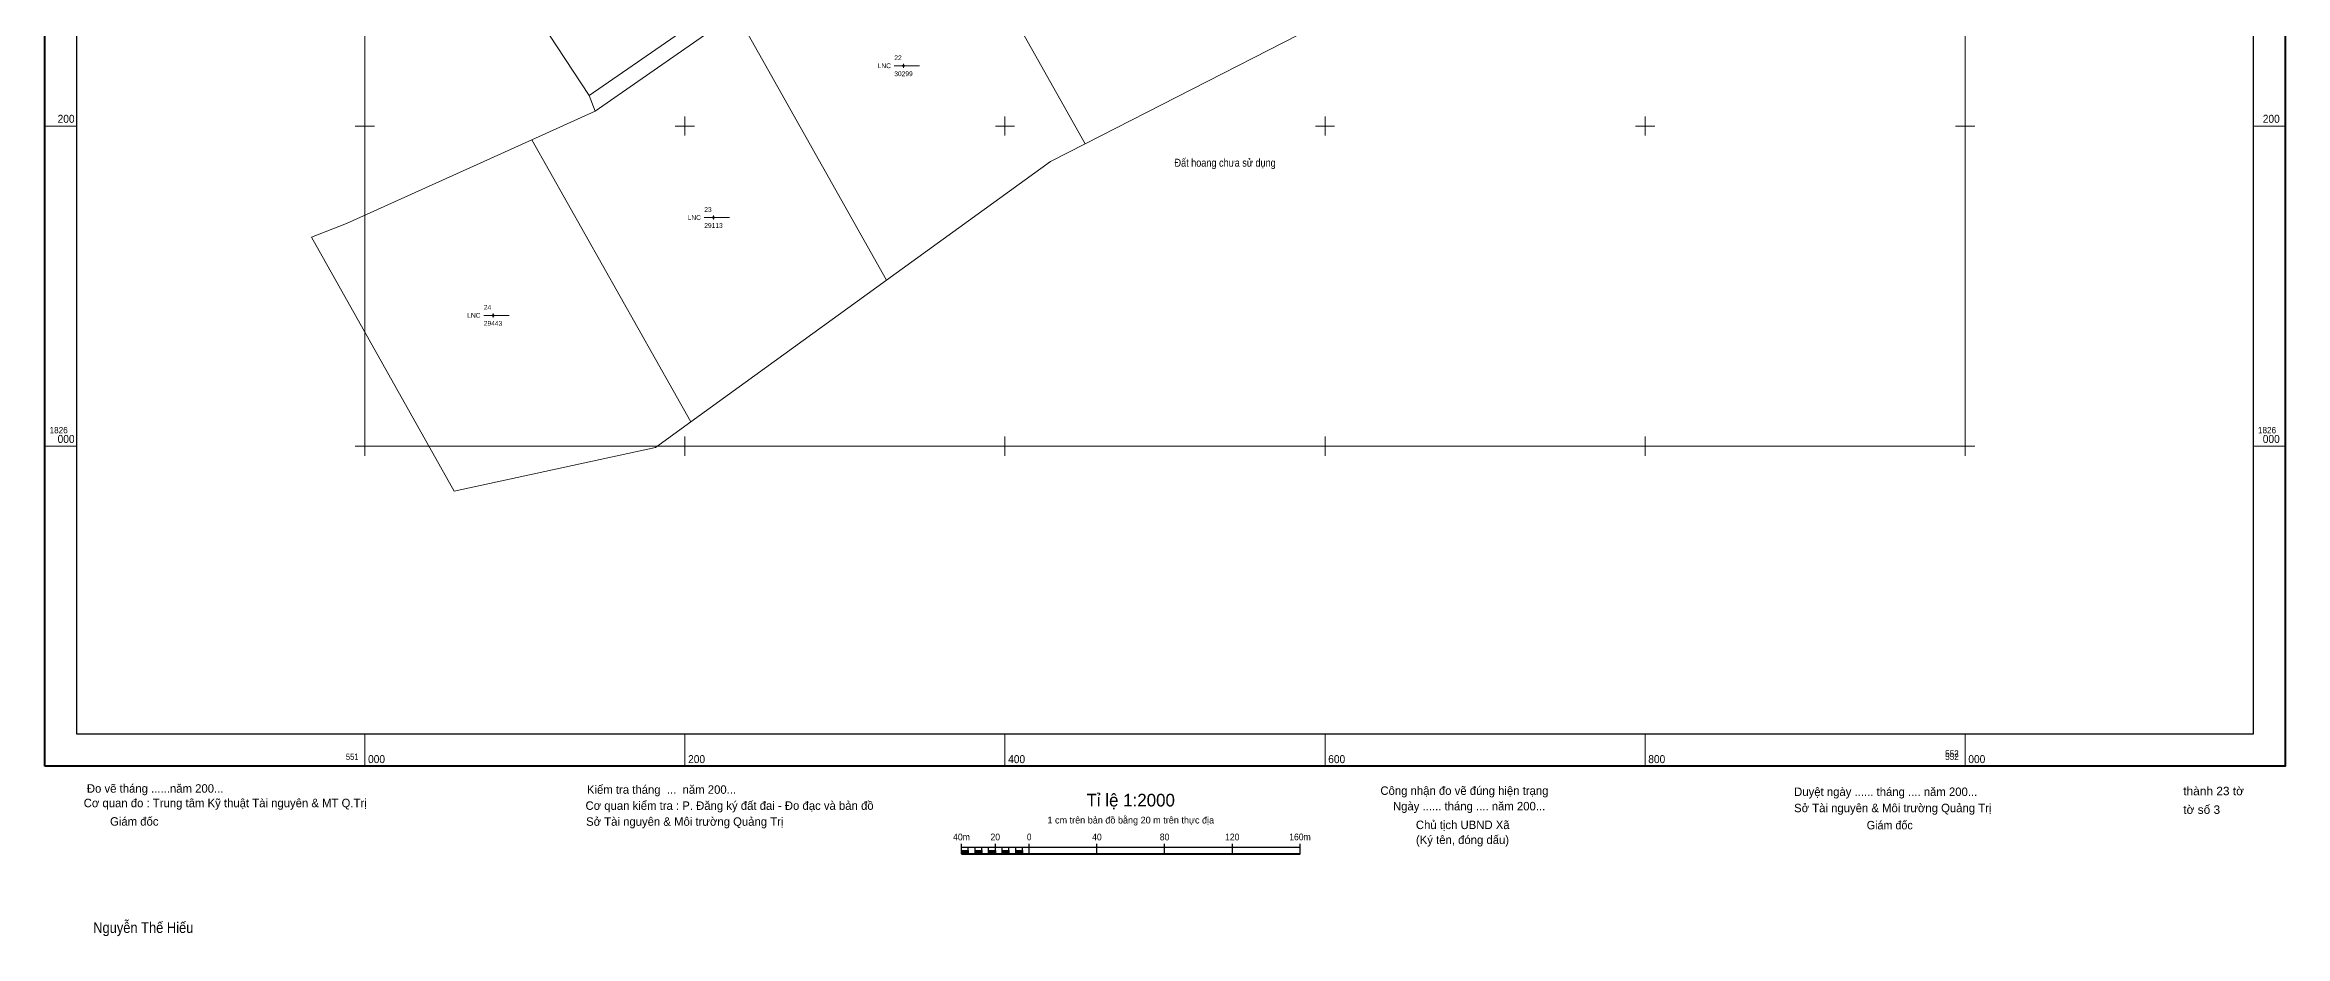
# Model space of a CAD drawing. Header units: metres. Extents: x 550800 to 552200, y 1825694 to 1827272.
# Drawn here: x 550800 to 552200, y 1825694 to 1826251 of the extents above; entities that cross this region are included whole.
import ezdxf
from ezdxf.enums import TextEntityAlignment as Align

# ---------------------------------------------------------------- set-up
doc = ezdxf.new("R2010")
doc.units = ezdxf.units.M
doc.header["$LTSCALE"] = 1.6
doc.layers.add('1', color=7, linetype='Continuous')
for name, color, linetype, lineweight in [('10', 7, 'Continuous', 13), ('23', 7, 'Continuous', 13), ('50', 7, 'Continuous', 13), ('51', 7, 'Continuous', 13), ('63', 7, 'Continuous', 13)]:
    doc.layers.add(name, color=color, linetype=linetype, lineweight=lineweight)

msp = doc.modelspace()

# ---------------------------------------------------------------- hatches: boundary and pattern name
at = {"layer": '51'}
for points in [[(551336.75, 1826237.64, 1), (551336.45, 1826237.64, 1)], [(551218, 1826142.81, 1), (551217.7, 1826142.81, 1)], [(551080.26, 1826081.72, 1), (551079.96, 1826081.72, 1)]]:
    msp.add_hatch(color=256, dxfattribs=at).paths.add_polyline_path(points)
at = {"layer": '63'}
for points in [[(551372.82, 1825745.31), (551372.82, 1825747.45), (551377.1, 1825747.45), (551377.1, 1825745.31)], [(551381.32, 1825745.31), (551381.32, 1825747.45), (551385.52, 1825747.45), (551385.52, 1825745.31)], [(551389.74, 1825745.31), (551389.74, 1825747.45), (551394.02, 1825747.45), (551394.02, 1825745.31)], [(551398.22, 1825745.31), (551398.22, 1825747.45), (551402.46, 1825747.45), (551402.46, 1825745.31)], [(551406.72, 1825745.31), (551406.72, 1825747.45), (551410.94, 1825747.45), (551410.94, 1825745.31)]]:
    msp.add_hatch(color=256, dxfattribs=at).paths.add_polyline_path(points)

# ---------------------------------------------------------------- linework, layer by layer
at = {"layer": '10'}
for p, q in [((551450.09, 1826188.91), (551347.27, 1826371.63)), ((551060.97, 1826339.51), (551140.26, 1826218.97)), ((551325.95, 1826103.66), (551232.06, 1826270.51)), ((551104.43, 1826191.46), (551143.87, 1826209.29)), ((551055.81, 1825971.98), (550966.63, 1826130.47)), ((551203.65, 1826015.12), (551325.95, 1826103.66))]:
    msp.add_line(p, q, dxfattribs=at)
for points in [[(551140.26, 1826218.97), (551244.84, 1826291.56), (551307.89, 1826363.1), (551476.67, 1826447.56), (551434.24, 1826522.96)], [(551450.09, 1826188.91), (551583.75, 1826257.26), (551481.58, 1826438.84)], [(551140.26, 1826218.97), (551143.87, 1826209.29), (551232.06, 1826270.51)], [(550966.63, 1826130.47), (550988.46, 1826139.02), (551104.43, 1826191.46)], [(551055.81, 1825971.98), (551181.58, 1825999.14), (551203.65, 1826015.12), (551104.43, 1826191.46)], [(551325.95, 1826103.66), (551428.35, 1826177.79), (551450.09, 1826188.91)]]:
    msp.add_lwpolyline(points, dxfattribs=at)
at = {"layer": '23'}
for p, q in [((551000, 1826000), (551000, 1827000)), ((552000, 1826000), (552000, 1827000)), ((551000, 1826000), (552000, 1826000))]:
    msp.add_line(p, q, dxfattribs=at)
at = {"layer": '50'}
for p, q in [((551330.85, 1826237.64), (551346.6, 1826237.64)), ((551212.1, 1826142.81), (551227.85, 1826142.81)), ((551074.36, 1826081.72), (551090.11, 1826081.72))]:
    msp.add_line(p, q, dxfattribs=at)
at = {"layer": '51'}
for p, q in [((551335.98, 1826237.64), (551335.35, 1826237.64)), ((551336.6, 1826238.89), (551336.6, 1826238.26)), ((551336.6, 1826237.02), (551336.6, 1826236.39)), ((551337.85, 1826237.64), (551337.22, 1826237.64)), ((551217.22, 1826142.81), (551216.6, 1826142.81)), ((551217.85, 1826144.06), (551217.85, 1826143.44)), ((551217.85, 1826142.18), (551217.85, 1826141.56)), ((551219.1, 1826142.81), (551218.48, 1826142.81)), ((551079.48, 1826081.72), (551078.86, 1826081.72)), ((551080.11, 1826082.97), (551080.11, 1826082.34)), ((551080.11, 1826081.1), (551080.11, 1826080.47)), ((551081.36, 1826081.72), (551080.74, 1826081.72))]:
    msp.add_line(p, q, dxfattribs=at)
for points in [[(551336.6, 1826238.26), (551335.98, 1826237.64), (551336.6, 1826237.02), (551337.22, 1826237.64)], [(551217.85, 1826143.44), (551217.22, 1826142.81), (551217.85, 1826142.18), (551218.48, 1826142.81)], [(551080.11, 1826082.34), (551079.48, 1826081.72), (551080.11, 1826081.1), (551080.74, 1826081.72)]]:
    msp.add_lwpolyline(points, close=True, dxfattribs=at)
for centre in [(551336.6, 1826237.64), (551217.85, 1826142.81), (551080.11, 1826081.72)]:
    msp.add_circle(centre, 0.15, dxfattribs=at)
at = {"layer": '63'}
for p, q in [((551000, 1826194), (551000, 1826206)), ((551200, 1826194), (551200, 1826206)), ((551400, 1826194), (551400, 1826206)), ((551600, 1826194), (551600, 1826206)), ((551800, 1826194), (551800, 1826206)), ((552000, 1826194), (552000, 1826206)), ((550800, 1826200), (550820, 1826200)), ((550994, 1826200), (551006, 1826200)), ((551194, 1826200), (551206, 1826200)), ((551394, 1826200), (551406, 1826200)), ((551594, 1826200), (551606, 1826200)), ((551794, 1826200), (551806, 1826200)), ((551994, 1826200), (552006, 1826200)), ((552180, 1826200), (552200, 1826200)), ((551000, 1825994), (551000, 1826006)), ((551200, 1825994), (551200, 1826006)), ((551400, 1825994), (551400, 1826006)), ((551600, 1825994), (551600, 1826006)), ((551800, 1825994), (551800, 1826006)), ((552000, 1825994), (552000, 1826006)), ((550800, 1826000), (550820, 1826000)), ((550994, 1826000), (551006, 1826000)), ((551194, 1826000), (551206, 1826000)), ((551394, 1826000), (551406, 1826000)), ((551594, 1826000), (551606, 1826000)), ((551794, 1826000), (551806, 1826000)), ((551994, 1826000), (552006, 1826000)), ((552180, 1826000), (552200, 1826000)), ((551000, 1825800), (551000, 1825820)), ((551200, 1825800), (551200, 1825820)), ((551400, 1825800), (551400, 1825820)), ((551600, 1825800), (551600, 1825820)), ((551800, 1825800), (551800, 1825820)), ((552000, 1825800), (552000, 1825820))]:
    msp.add_line(p, q, dxfattribs=at)
at = {"layer": '63', "lineweight": 25}
for p, q in [((551372.82, 1825745.31), (551372.82, 1825751.65)), ((551372.82, 1825749.55), (551584.4, 1825749.55)), ((551372.82, 1825745.31), (551372.82, 1825749.55)), ((551377.1, 1825745.31), (551377.1, 1825749.55)), ((551381.32, 1825745.31), (551381.32, 1825749.55)), ((551385.52, 1825745.31), (551385.52, 1825749.55)), ((551389.74, 1825745.31), (551389.74, 1825749.55)), ((551394.02, 1825745.31), (551394.02, 1825751.65)), ((551394.02, 1825745.31), (551394.02, 1825749.55)), ((551398.22, 1825745.31), (551398.22, 1825749.55)), ((551402.46, 1825745.31), (551402.46, 1825749.55)), ((551406.72, 1825745.31), (551406.72, 1825749.55)), ((551410.94, 1825745.31), (551410.94, 1825749.55)), ((551415.1, 1825745.31), (551415.1, 1825751.65)), ((551457.48, 1825745.31), (551457.48, 1825751.65)), ((551499.76, 1825745.31), (551499.76, 1825751.65)), ((551542.08, 1825745.31), (551542.08, 1825751.65)), ((551584.4, 1825745.31), (551584.4, 1825751.65))]:
    msp.add_line(p, q, dxfattribs=at)
at = {"layer": '63', "lineweight": 40}
msp.add_line((551372.82, 1825745.31), (551584.4, 1825745.31), dxfattribs=at)
msp.add_lwpolyline([(550800, 1825800), (550800, 1827200), (552200, 1827200), (552200, 1825800)], close=True, dxfattribs=at)
at = {"layer": '63', "lineweight": 25}
for points in [[(550820, 1825820), (550820, 1827180), (552180, 1827180), (552180, 1825820)], [(551372.82, 1825745.31), (551372.82, 1825747.45), (551377.1, 1825747.45), (551377.1, 1825745.31)], [(551381.32, 1825745.31), (551381.32, 1825747.45), (551385.52, 1825747.45), (551385.52, 1825745.31)], [(551389.74, 1825745.31), (551389.74, 1825747.45), (551394.02, 1825747.45), (551394.02, 1825745.31)], [(551398.22, 1825745.31), (551398.22, 1825747.45), (551402.46, 1825747.45), (551402.46, 1825745.31)], [(551406.72, 1825745.31), (551406.72, 1825747.45), (551410.94, 1825747.45), (551410.94, 1825745.31)]]:
    msp.add_lwpolyline(points, close=True, dxfattribs=at)

# ---------------------------------------------------------------- texts
at = {"layer": '1', "width": 0.85}
msp.add_text('Đất hoang chưa sử dụng', height=5, dxfattribs=at).set_placement((551537.56, 1826174.58), align=Align.CENTER)
at = {"layer": '50'}
for s, p in [('22', (551330.85, 1826241.14)), ('30299', (551330.85, 1826231.14)), ('23', (551212.1, 1826146.31)), ('29113', (551212.1, 1826136.31)), ('24', (551074.36, 1826085.22)), ('29443', (551074.36, 1826075.22))]:
    msp.add_text(s, height=3, dxfattribs=at).set_placement(p)
for p in [(551328.75, 1826236.14), (551210, 1826141.31), (551072.26, 1826080.22)]:
    msp.add_text('LNC', height=3, dxfattribs=at).set_placement(p, align=Align.RIGHT)
at = {"layer": '63'}
for s, height, width, p in [('200', 5, 0.95, (550808, 1826202)), ('200', 5, 0.95, (552186, 1826202)), ('1826', 4, 0.95, (550803, 1826008)), ('000', 5, 0.95, (550808, 1826002)), ('1826', 4, 0.95, (552183, 1826008)), ('000', 5, 0.95, (552186, 1826002)), ('000', 5, 0.95, (551002, 1825802)), ('200', 5, 0.95, (551202, 1825802)), ('400', 5, 0.95, (551402, 1825802)), ('600', 5, 0.95, (551602, 1825802)), ('800', 5, 0.95, (551802, 1825802)), ('000', 5, 0.95, (552002, 1825802)), ('thành 23 tờ', 5.29, 1.05, (552136.31, 1825781.93)), ('tờ số 3', 5.29, 1.05, (552136.31, 1825770.29)), ('Giám đốc ', 5.29, 0.95, (551938.52, 1825760.59)), ('Nguyễn Thế Hiếu', 6.68, 0.9, (550830.26, 1825695.9))]:
    msp.add_text(s, height=height, dxfattribs=dict(at, width=width)).set_placement(p)
for s, width, p in [('552', 0.95, (551996, 1825806)), ('551', 0.85, (550996, 1825804)), ('552', 0.95, (551996, 1825804))]:
    msp.add_text(s, height=4, dxfattribs=dict(at, width=width)).set_placement(p, align=Align.RIGHT)
for s, height, p in [('Đo vẽ tháng ......năm 200...', 5.29, (550826.3, 1825783.52)), ('Kiểm tra tháng  ...  năm 200...', 5.29, (551138.79, 1825782.83)), ('Công nhận đo vẽ đúng hiện trạng', 5.29, (551634.6, 1825782.17)), ('Duyệt ngày ...... tháng .... năm 200...', 5.29, (551893.15, 1825781.47)), ('Cơ quan đo : Trung tâm Kỹ thuật Tài nguyên & MT Q.Trị', 5.29, (550824.32, 1825774.44)), ('Giám đốc', 5.29, (550840.78, 1825762.92)), ('Cơ quan kiểm tra : P. Đăng ký đất đai - Đo đạc và bản đồ', 5.29, (551137.89, 1825772.81)), ('Sở Tài nguyên & Môi trường Quảng Trị', 5.29, (551138.25, 1825762.85)), ('Ngày ...... tháng .... năm 200...', 5.29, (551642.46, 1825772.47)), ('Sở Tài nguyên & Môi trường Quảng Trị', 5.29, (551893.12, 1825771.33)), ('Chủ tịch UBND Xã', 5.29, (551656.77, 1825760.79)), ('(Ký tên, đóng dấu) ', 5.287, (551656.83, 1825751.47))]:
    msp.add_text(s, height=height, dxfattribs=at).set_placement(p)
for s, height, p in [('Tỉ lệ 1:2000', 7.902, (551478.58, 1825774.91)), ('1 cm trên bản đồ bằng 20 m trên thực địa', 4.232, (551478.63, 1825764.29))]:
    msp.add_text(s, height=height, dxfattribs=at).set_placement(p, align=Align.CENTER)
for s, height, width, p in [('40m', 4.232, 0.95, (551372.81, 1825753.75)), ('20', 4.232, 0.95, (551393.96, 1825753.75)), ('0', 4.23, 0.9, (551415.14, 1825753.75)), ('40', 4.232, 0.95, (551457.46, 1825753.75)), ('80', 4.232, 0.95, (551499.74, 1825753.75)), ('120', 4.232, 0.95, (551542.03, 1825753.75)), ('160m', 4.232, 0.95, (551584.35, 1825753.75))]:
    msp.add_text(s, height=height, dxfattribs=dict(at, width=width)).set_placement(p, align=Align.CENTER)

doc.saveas('drawing.dxf')
